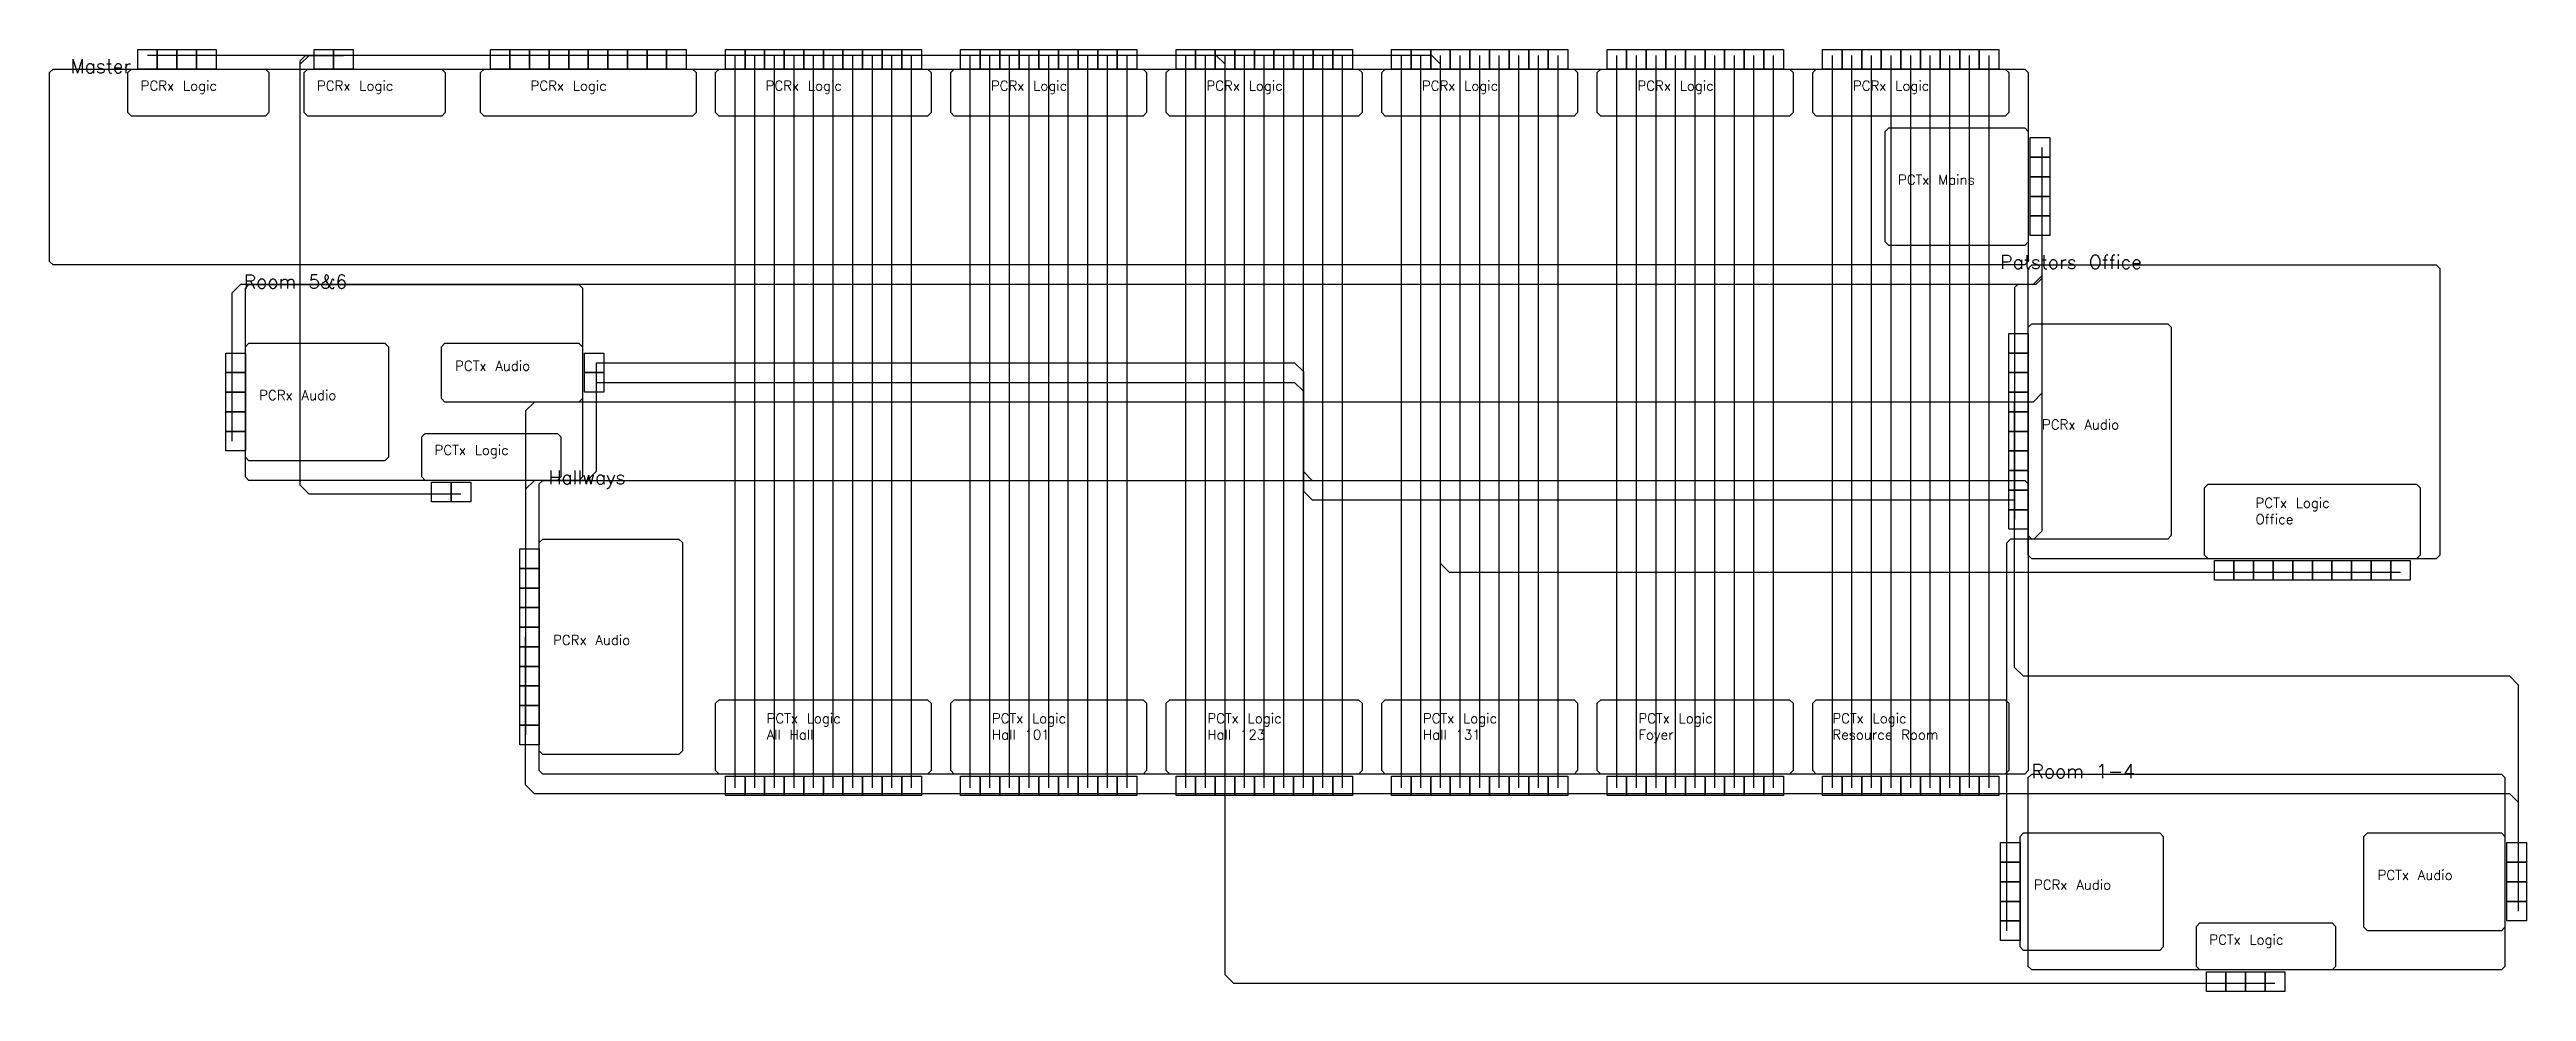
# Model space of a CAD drawing. Extents: x 50 to 1314, y -521 to -40.
import ezdxf

# ---------------------------------------------------------------- set-up
doc = ezdxf.new("R2010")
doc.units = 0
doc.styles.get("Standard").update_dxf_attribs({"font": 'txt.shx'})

msp = doc.modelspace()

# ---------------------------------------------------------------- linework, layer by layer
at = {"color": 1}
for points in [[(1056, -50), (1058.2, -50), (1060, -51.8), (1060, -54), (1060, -54), (1060, -54), (1060, -54), (1060, -58), (1060, -142), (1060, -146), (1060, -148.2), (1058.2, -150), (1056, -150), (1052, -150), (58, -150), (54, -150), (51.8, -150), (50, -148.2), (50, -146), (50, -142), (50, -58), (50, -54), (50, -51.8), (51.8, -50), (54, -50)], [(158, -50), (160.2, -50), (162, -51.8), (162, -54), (162, -54), (162, -54), (162, -54), (162, -58), (162, -66), (162, -70), (162, -72.2), (160.2, -74), (158, -74), (154, -74), (98, -74), (94, -74), (91.8, -74), (90, -72.2), (90, -70), (90, -66), (90, -58), (90, -54), (90, -51.8), (91.8, -50), (94, -50)], [(248, -50), (250.2, -50), (252, -51.8), (252, -54), (252, -54), (252, -54), (252, -54), (252, -58), (252, -66), (252, -70), (252, -72.2), (250.2, -74), (248, -74), (244, -74), (188, -74), (184, -74), (181.8, -74), (180, -72.2), (180, -70), (180, -66), (180, -58), (180, -54), (180, -51.8), (181.8, -50), (184, -50)], [(376, -50), (378.2, -50), (380, -51.8), (380, -54), (380, -54), (380, -54), (380, -54), (380, -58), (380, -66), (380, -70), (380, -72.2), (378.2, -74), (376, -74), (372, -74), (278, -74), (274, -74), (271.8, -74), (270, -72.2), (270, -70), (270, -66), (270, -58), (270, -54), (270, -51.8), (271.8, -50), (274, -50)], [(496, -50), (498.2, -50), (500, -51.8), (500, -54), (500, -54), (500, -54), (500, -54), (500, -58), (500, -66), (500, -70), (500, -72.2), (498.2, -74), (496, -74), (492, -74), (398, -74), (394, -74), (391.8, -74), (390, -72.2), (390, -70), (390, -66), (390, -58), (390, -54), (390, -51.8), (391.8, -50), (394, -50)], [(606, -50), (608.2, -50), (610, -51.8), (610, -54), (610, -54), (610, -54), (610, -54), (610, -58), (610, -66), (610, -70), (610, -72.2), (608.2, -74), (606, -74), (602, -74), (518, -74), (514, -74), (511.8, -74), (510, -72.2), (510, -70), (510, -66), (510, -58), (510, -54), (510, -51.8), (511.8, -50), (514, -50)], [(716, -50), (718.2, -50), (720, -51.8), (720, -54), (720, -54), (720, -54), (720, -54), (720, -58), (720, -66), (720, -70), (720, -72.2), (718.2, -74), (716, -74), (712, -74), (628, -74), (624, -74), (621.8, -74), (620, -72.2), (620, -70), (620, -66), (620, -58), (620, -54), (620, -51.8), (621.8, -50), (624, -50)], [(826, -50), (828.2, -50), (830, -51.8), (830, -54), (830, -54), (830, -54), (830, -54), (830, -58), (830, -66), (830, -70), (830, -72.2), (828.2, -74), (826, -74), (822, -74), (738, -74), (734, -74), (731.8, -74), (730, -72.2), (730, -70), (730, -66), (730, -58), (730, -54), (730, -51.8), (731.8, -50), (734, -50)], [(936, -50), (938.2, -50), (940, -51.8), (940, -54), (940, -54), (940, -54), (940, -54), (940, -58), (940, -66), (940, -70), (940, -72.2), (938.2, -74), (936, -74), (932, -74), (848, -74), (844, -74), (841.8, -74), (840, -72.2), (840, -70), (840, -66), (840, -58), (840, -54), (840, -51.8), (841.8, -50), (844, -50)], [(1046, -50), (1048.2, -50), (1050, -51.8), (1050, -54), (1050, -54), (1050, -54), (1050, -54), (1050, -58), (1050, -66), (1050, -70), (1050, -72.2), (1048.2, -74), (1046, -74), (1042, -74), (958, -74), (954, -74), (951.8, -74), (950, -72.2), (950, -70), (950, -66), (950, -58), (950, -54), (950, -51.8), (951.8, -50), (954, -50)], [(1056, -80), (1058.2, -80), (1060, -81.8), (1060, -84), (1060, -84), (1060, -84), (1060, -84), (1060, -88), (1060, -132), (1060, -136), (1060, -138.2), (1058.2, -140), (1056, -140), (1052, -140), (995, -140), (991, -140), (988.8, -140), (987, -138.2), (987, -136), (987, -132), (987, -88), (987, -84), (987, -81.8), (988.8, -80), (991, -80)], [(1266, -150), (1268.2, -150), (1270, -151.8), (1270, -154), (1270, -154), (1270, -154), (1270, -154), (1270, -158), (1270, -292), (1270, -296), (1270, -298.2), (1268.2, -300), (1266, -300), (1262, -300), (1068, -300), (1064, -300), (1061.8, -300), (1060, -298.2), (1060, -296), (1060, -292), (1060, -158), (1060, -154), (1060, -151.8), (1061.8, -150), (1064, -150)], [(318, -160), (320.2, -160), (322, -161.8), (322, -164), (322, -164), (322, -164), (322, -164), (322, -168), (322, -252), (322, -256), (322, -258.2), (320.2, -260), (318, -260), (314, -260), (158, -260), (154, -260), (151.8, -260), (150, -258.2), (150, -256), (150, -252), (150, -168), (150, -164), (150, -161.8), (151.8, -160), (154, -160)], [(1129, -180), (1131.2, -180), (1133, -181.8), (1133, -184), (1133, -184), (1133, -184), (1133, -184), (1133, -188), (1133, -282), (1133, -286), (1133, -288.2), (1131.2, -290), (1129, -290), (1125, -290), (1068, -290), (1064, -290), (1061.8, -290), (1060, -288.2), (1060, -286), (1060, -282), (1060, -188), (1060, -184), (1060, -181.8), (1061.8, -180), (1064, -180)], [(219, -190), (221.2, -190), (223, -191.8), (223, -194), (223, -194), (223, -194), (223, -194), (223, -198), (223, -242), (223, -246), (223, -248.2), (221.2, -250), (219, -250), (215, -250), (158, -250), (154, -250), (151.8, -250), (150, -248.2), (150, -246), (150, -242), (150, -198), (150, -194), (150, -191.8), (151.8, -190), (154, -190)], [(318, -190), (320.2, -190), (322, -191.8), (322, -194), (322, -194), (322, -194), (322, -194), (322, -198), (322, -212), (322, -216), (322, -218.2), (320.2, -220), (318, -220), (314, -220), (258, -220), (254, -220), (251.8, -220), (250, -218.2), (250, -216), (250, -212), (250, -198), (250, -194), (250, -191.8), (251.8, -190), (254, -190)], [(307, -236), (309.2, -236), (311, -237.8), (311, -240), (311, -240), (311, -240), (311, -240), (311, -244), (311, -252), (311, -256), (311, -258.2), (309.2, -260), (307, -260), (303, -260), (248, -260), (244, -260), (241.8, -260), (240, -258.2), (240, -256), (240, -252), (240, -244), (240, -240), (240, -237.8), (241.8, -236), (244, -236)], [(1056, -260), (1058.2, -260), (1060, -261.8), (1060, -264), (1060, -264), (1060, -264), (1060, -264), (1060, -268), (1060, -402), (1060, -406), (1060, -408.2), (1058.2, -410), (1056, -410), (1052, -410), (308, -410), (304, -410), (301.8, -410), (300, -408.2), (300, -406), (300, -402), (300, -268), (300, -264), (300, -261.8), (301.8, -260), (304, -260)], [(1256, -262), (1258.2, -262), (1260, -263.8), (1260, -266), (1260, -266), (1260, -266), (1260, -266), (1260, -270), (1260, -292), (1260, -296), (1260, -298.2), (1258.2, -300), (1256, -300), (1252, -300), (1158, -300), (1154, -300), (1151.8, -300), (1150, -298.2), (1150, -296), (1150, -292), (1150, -270), (1150, -266), (1150, -263.8), (1151.8, -262), (1154, -262)], [(369, -290), (371.2, -290), (373, -291.8), (373, -294), (373, -294), (373, -294), (373, -294), (373, -298), (373, -392), (373, -396), (373, -398.2), (371.2, -400), (369, -400), (365, -400), (308, -400), (304, -400), (301.8, -400), (300, -398.2), (300, -396), (300, -392), (300, -298), (300, -294), (300, -291.8), (301.8, -290), (304, -290)], [(496, -372), (498.2, -372), (500, -373.8), (500, -376), (500, -376), (500, -376), (500, -376), (500, -380), (500, -402), (500, -406), (500, -408.2), (498.2, -410), (496, -410), (492, -410), (398, -410), (394, -410), (391.8, -410), (390, -408.2), (390, -406), (390, -402), (390, -380), (390, -376), (390, -373.8), (391.8, -372), (394, -372)], [(606, -372), (608.2, -372), (610, -373.8), (610, -376), (610, -376), (610, -376), (610, -376), (610, -380), (610, -402), (610, -406), (610, -408.2), (608.2, -410), (606, -410), (602, -410), (518, -410), (514, -410), (511.8, -410), (510, -408.2), (510, -406), (510, -402), (510, -380), (510, -376), (510, -373.8), (511.8, -372), (514, -372)], [(716, -372), (718.2, -372), (720, -373.8), (720, -376), (720, -376), (720, -376), (720, -376), (720, -380), (720, -402), (720, -406), (720, -408.2), (718.2, -410), (716, -410), (712, -410), (628, -410), (624, -410), (621.8, -410), (620, -408.2), (620, -406), (620, -402), (620, -380), (620, -376), (620, -373.8), (621.8, -372), (624, -372)], [(826, -372), (828.2, -372), (830, -373.8), (830, -376), (830, -376), (830, -376), (830, -376), (830, -380), (830, -402), (830, -406), (830, -408.2), (828.2, -410), (826, -410), (822, -410), (738, -410), (734, -410), (731.8, -410), (730, -408.2), (730, -406), (730, -402), (730, -380), (730, -376), (730, -373.8), (731.8, -372), (734, -372)], [(936, -372), (938.2, -372), (940, -373.8), (940, -376), (940, -376), (940, -376), (940, -376), (940, -380), (940, -402), (940, -406), (940, -408.2), (938.2, -410), (936, -410), (932, -410), (848, -410), (844, -410), (841.8, -410), (840, -408.2), (840, -406), (840, -402), (840, -380), (840, -376), (840, -373.8), (841.8, -372), (844, -372)], [(1046, -372), (1048.2, -372), (1050, -373.8), (1050, -376), (1050, -376), (1050, -376), (1050, -376), (1050, -380), (1050, -402), (1050, -406), (1050, -408.2), (1048.2, -410), (1046, -410), (1042, -410), (958, -410), (954, -410), (951.8, -410), (950, -408.2), (950, -406), (950, -402), (950, -380), (950, -376), (950, -373.8), (951.8, -372), (954, -372)], [(1299.3, -410), (1301.5, -410), (1303.3, -411.8), (1303.3, -414), (1303.3, -414), (1303.3, -414), (1303.3, -414), (1303.3, -418), (1303.3, -502), (1303.3, -506), (1303.3, -508.2), (1301.5, -510), (1299.3, -510), (1295.3, -510), (1068, -510), (1064, -510), (1061.8, -510), (1060, -508.2), (1060, -506), (1060, -502), (1060, -418), (1060, -414), (1060, -411.8), (1061.8, -410), (1064, -410)], [(1124.9, -440), (1127.1, -440), (1128.9, -441.8), (1128.9, -444), (1128.9, -444), (1128.9, -444), (1128.9, -444), (1128.9, -448), (1128.9, -492), (1128.9, -496), (1128.9, -498.2), (1127.1, -500), (1124.9, -500), (1120.9, -500), (1063.9, -500), (1059.9, -500), (1057.6, -500), (1055.9, -498.2), (1055.9, -496), (1055.9, -492), (1055.9, -448), (1055.9, -444), (1055.9, -441.8), (1057.6, -440), (1059.9, -440)], [(1299.3, -440), (1301.5, -440), (1303.3, -441.8), (1303.3, -444), (1303.3, -444), (1303.3, -444), (1303.3, -444), (1303.3, -448), (1303.3, -482), (1303.3, -486), (1303.3, -488.2), (1301.5, -490), (1299.3, -490), (1295.3, -490), (1239.3, -490), (1235.3, -490), (1233.1, -490), (1231.3, -488.2), (1231.3, -486), (1231.3, -482), (1231.3, -448), (1231.3, -444), (1231.3, -441.8), (1233.1, -440), (1235.3, -440)], [(1212.9, -486), (1215.1, -486), (1216.9, -487.8), (1216.9, -490), (1216.9, -490), (1216.9, -490), (1216.9, -490), (1216.9, -494), (1216.9, -502), (1216.9, -506), (1216.9, -508.2), (1215.1, -510), (1212.9, -510), (1208.9, -510), (1153.9, -510), (1149.9, -510), (1147.6, -510), (1145.9, -508.2), (1145.9, -506), (1145.9, -502), (1145.9, -494), (1145.9, -490), (1145.9, -487.8), (1147.6, -486), (1149.9, -486)]]:
    msp.add_lwpolyline(points, close=True, dxfattribs=at)
at = {"color": 0}
for points in [[(95, -40), (105, -40), (105, -50), (95, -50)], [(105, -40), (115, -40), (115, -50), (105, -50)], [(115, -40), (125, -40), (125, -50), (115, -50)], [(125, -40), (135, -40), (135, -50), (125, -50)], [(185, -40), (195, -40), (195, -50), (185, -50)], [(195, -40), (205, -40), (205, -50), (195, -50)], [(275, -40), (285, -40), (285, -50), (275, -50)], [(285, -40), (295, -40), (295, -50), (285, -50)], [(295, -40), (305, -40), (305, -50), (295, -50)], [(305, -40), (315, -40), (315, -50), (305, -50)], [(315, -40), (325, -40), (325, -50), (315, -50)], [(325, -40), (335, -40), (335, -50), (325, -50)], [(335, -40), (345, -40), (345, -50), (335, -50)], [(345, -40), (355, -40), (355, -50), (345, -50)], [(355, -40), (365, -40), (365, -50), (355, -50)], [(365, -40), (375, -40), (375, -50), (365, -50)], [(395, -40), (405, -40), (405, -50), (395, -50)], [(405, -40), (415, -40), (415, -50), (405, -50)], [(415, -40), (425, -40), (425, -50), (415, -50)], [(425, -40), (435, -40), (435, -50), (425, -50)], [(435, -40), (445, -40), (445, -50), (435, -50)], [(445, -40), (455, -40), (455, -50), (445, -50)], [(455, -40), (465, -40), (465, -50), (455, -50)], [(465, -40), (475, -40), (475, -50), (465, -50)], [(475, -40), (485, -40), (485, -50), (475, -50)], [(485, -40), (495, -40), (495, -50), (485, -50)], [(515, -40), (525, -40), (525, -50), (515, -50)], [(525, -40), (535, -40), (535, -50), (525, -50)], [(535, -40), (545, -40), (545, -50), (535, -50)], [(545, -40), (555, -40), (555, -50), (545, -50)], [(555, -40), (565, -40), (565, -50), (555, -50)], [(565, -40), (575, -40), (575, -50), (565, -50)], [(575, -40), (585, -40), (585, -50), (575, -50)], [(585, -40), (595, -40), (595, -50), (585, -50)], [(595, -40), (605, -40), (605, -50), (595, -50)], [(625, -40), (635, -40), (635, -50), (625, -50)], [(635, -40), (645, -40), (645, -50), (635, -50)], [(645, -40), (655, -40), (655, -50), (645, -50)], [(655, -40), (665, -40), (665, -50), (655, -50)], [(665, -40), (675, -40), (675, -50), (665, -50)], [(675, -40), (685, -40), (685, -50), (675, -50)], [(685, -40), (695, -40), (695, -50), (685, -50)], [(695, -40), (705, -40), (705, -50), (695, -50)], [(705, -40), (715, -40), (715, -50), (705, -50)], [(735, -40), (745, -40), (745, -50), (735, -50)], [(745, -40), (755, -40), (755, -50), (745, -50)], [(755, -40), (765, -40), (765, -50), (755, -50)], [(765, -40), (775, -40), (775, -50), (765, -50)], [(775, -40), (785, -40), (785, -50), (775, -50)], [(785, -40), (795, -40), (795, -50), (785, -50)], [(795, -40), (805, -40), (805, -50), (795, -50)], [(805, -40), (815, -40), (815, -50), (805, -50)], [(815, -40), (825, -40), (825, -50), (815, -50)], [(845, -40), (855, -40), (855, -50), (845, -50)], [(855, -40), (865, -40), (865, -50), (855, -50)], [(865, -40), (875, -40), (875, -50), (865, -50)], [(875, -40), (885, -40), (885, -50), (875, -50)], [(885, -40), (895, -40), (895, -50), (885, -50)], [(895, -40), (905, -40), (905, -50), (895, -50)], [(905, -40), (915, -40), (915, -50), (905, -50)], [(915, -40), (925, -40), (925, -50), (915, -50)], [(925, -40), (935, -40), (935, -50), (925, -50)], [(955, -40), (965, -40), (965, -50), (955, -50)], [(965, -40), (975, -40), (975, -50), (965, -50)], [(975, -40), (985, -40), (985, -50), (975, -50)], [(985, -40), (995, -40), (995, -50), (985, -50)], [(995, -40), (1005, -40), (1005, -50), (995, -50)], [(1005, -40), (1015, -40), (1015, -50), (1005, -50)], [(1015, -40), (1025, -40), (1025, -50), (1015, -50)], [(1025, -40), (1035, -40), (1035, -50), (1025, -50)], [(1035, -40), (1045, -40), (1045, -50), (1035, -50)], [(1061, -85), (1071, -85), (1071, -95), (1061, -95)], [(1061, -95), (1071, -95), (1071, -105), (1061, -105)], [(1061, -105), (1071, -105), (1071, -115), (1061, -115)], [(1061, -115), (1071, -115), (1071, -125), (1061, -125)], [(1061, -125), (1071, -125), (1071, -135), (1061, -135)], [(1050, -185), (1060, -185), (1060, -195), (1050, -195)], [(140, -195), (150, -195), (150, -205), (140, -205)], [(323, -195), (333, -195), (333, -205), (323, -205)], [(1050, -195), (1060, -195), (1060, -205), (1050, -205)], [(140, -205), (150, -205), (150, -215), (140, -215)], [(323, -205), (333, -205), (333, -215), (323, -215)], [(1050, -205), (1060, -205), (1060, -215), (1050, -215)], [(140, -215), (150, -215), (150, -225), (140, -225)], [(140, -225), (150, -225), (150, -235), (140, -235)], [(1050, -215), (1060, -215), (1060, -225), (1050, -225)], [(1050, -225), (1060, -225), (1060, -235), (1050, -235)], [(140, -235), (150, -235), (150, -245), (140, -245)], [(1050, -235), (1060, -235), (1060, -245), (1050, -245)], [(1050, -245), (1060, -245), (1060, -255), (1050, -255)], [(245, -261), (255, -261), (255, -271), (245, -271)], [(255, -261), (265, -261), (265, -271), (255, -271)], [(1050, -255), (1060, -255), (1060, -265), (1050, -265)], [(1050, -265), (1060, -265), (1060, -275), (1050, -275)], [(1050, -275), (1060, -275), (1060, -285), (1050, -285)], [(290, -295), (300, -295), (300, -305), (290, -305)], [(1155, -301), (1165, -301), (1165, -311), (1155, -311)], [(1165, -301), (1175, -301), (1175, -311), (1165, -311)], [(1175, -301), (1185, -301), (1185, -311), (1175, -311)], [(1185, -301), (1195, -301), (1195, -311), (1185, -311)], [(1195, -301), (1205, -301), (1205, -311), (1195, -311)], [(1205, -301), (1215, -301), (1215, -311), (1205, -311)], [(1215, -301), (1225, -301), (1225, -311), (1215, -311)], [(1225, -301), (1235, -301), (1235, -311), (1225, -311)], [(1235, -301), (1245, -301), (1245, -311), (1235, -311)], [(1245, -301), (1255, -301), (1255, -311), (1245, -311)], [(290, -305), (300, -305), (300, -315), (290, -315)], [(290, -315), (300, -315), (300, -325), (290, -325)], [(290, -325), (300, -325), (300, -335), (290, -335)], [(290, -335), (300, -335), (300, -345), (290, -345)], [(290, -345), (300, -345), (300, -355), (290, -355)], [(290, -355), (300, -355), (300, -365), (290, -365)], [(290, -365), (300, -365), (300, -375), (290, -375)], [(290, -375), (300, -375), (300, -385), (290, -385)], [(290, -385), (300, -385), (300, -395), (290, -395)], [(395, -411), (405, -411), (405, -421), (395, -421)], [(405, -411), (415, -411), (415, -421), (405, -421)], [(415, -411), (425, -411), (425, -421), (415, -421)], [(425, -411), (435, -411), (435, -421), (425, -421)], [(435, -411), (445, -411), (445, -421), (435, -421)], [(445, -411), (455, -411), (455, -421), (445, -421)], [(455, -411), (465, -411), (465, -421), (455, -421)], [(465, -411), (475, -411), (475, -421), (465, -421)], [(475, -411), (485, -411), (485, -421), (475, -421)], [(485, -411), (495, -411), (495, -421), (485, -421)], [(515, -411), (525, -411), (525, -421), (515, -421)], [(525, -411), (535, -411), (535, -421), (525, -421)], [(535, -411), (545, -411), (545, -421), (535, -421)], [(545, -411), (555, -411), (555, -421), (545, -421)], [(555, -411), (565, -411), (565, -421), (555, -421)], [(565, -411), (575, -411), (575, -421), (565, -421)], [(575, -411), (585, -411), (585, -421), (575, -421)], [(585, -411), (595, -411), (595, -421), (585, -421)], [(595, -411), (605, -411), (605, -421), (595, -421)], [(625, -411), (635, -411), (635, -421), (625, -421)], [(635, -411), (645, -411), (645, -421), (635, -421)], [(645, -411), (655, -411), (655, -421), (645, -421)], [(655, -411), (665, -411), (665, -421), (655, -421)], [(665, -411), (675, -411), (675, -421), (665, -421)], [(675, -411), (685, -411), (685, -421), (675, -421)], [(685, -411), (695, -411), (695, -421), (685, -421)], [(695, -411), (705, -411), (705, -421), (695, -421)], [(705, -411), (715, -411), (715, -421), (705, -421)], [(735, -411), (745, -411), (745, -421), (735, -421)], [(745, -411), (755, -411), (755, -421), (745, -421)], [(755, -411), (765, -411), (765, -421), (755, -421)], [(765, -411), (775, -411), (775, -421), (765, -421)], [(775, -411), (785, -411), (785, -421), (775, -421)], [(785, -411), (795, -411), (795, -421), (785, -421)], [(795, -411), (805, -411), (805, -421), (795, -421)], [(805, -411), (815, -411), (815, -421), (805, -421)], [(815, -411), (825, -411), (825, -421), (815, -421)], [(845, -411), (855, -411), (855, -421), (845, -421)], [(855, -411), (865, -411), (865, -421), (855, -421)], [(865, -411), (875, -411), (875, -421), (865, -421)], [(875, -411), (885, -411), (885, -421), (875, -421)], [(885, -411), (895, -411), (895, -421), (885, -421)], [(895, -411), (905, -411), (905, -421), (895, -421)], [(905, -411), (915, -411), (915, -421), (905, -421)], [(915, -411), (925, -411), (925, -421), (915, -421)], [(925, -411), (935, -411), (935, -421), (925, -421)], [(955, -411), (965, -411), (965, -421), (955, -421)], [(965, -411), (975, -411), (975, -421), (965, -421)], [(975, -411), (985, -411), (985, -421), (975, -421)], [(985, -411), (995, -411), (995, -421), (985, -421)], [(995, -411), (1005, -411), (1005, -421), (995, -421)], [(1005, -411), (1015, -411), (1015, -421), (1005, -421)], [(1015, -411), (1025, -411), (1025, -421), (1015, -421)], [(1025, -411), (1035, -411), (1035, -421), (1025, -421)], [(1035, -411), (1045, -411), (1045, -421), (1035, -421)], [(1045.9, -445), (1055.9, -445), (1055.9, -455), (1045.9, -455)], [(1045.9, -455), (1055.9, -455), (1055.9, -465), (1045.9, -465)], [(1304.3, -445), (1314.3, -445), (1314.3, -455), (1304.3, -455)], [(1304.3, -455), (1314.3, -455), (1314.3, -465), (1304.3, -465)], [(1045.9, -465), (1055.9, -465), (1055.9, -475), (1045.9, -475)], [(1304.3, -465), (1314.3, -465), (1314.3, -475), (1304.3, -475)], [(1045.9, -475), (1055.9, -475), (1055.9, -485), (1045.9, -485)], [(1304.3, -475), (1314.3, -475), (1314.3, -485), (1304.3, -485)], [(1045.9, -485), (1055.9, -485), (1055.9, -495), (1045.9, -495)], [(1150.9, -511), (1160.9, -511), (1160.9, -521), (1150.9, -521)], [(1160.9, -511), (1170.9, -511), (1170.9, -521), (1160.9, -521)], [(1170.9, -511), (1180.9, -511), (1180.9, -521), (1170.9, -521)], [(1180.9, -511), (1190.9, -511), (1190.9, -521), (1180.9, -521)]]:
    msp.add_lwpolyline(points, close=True, dxfattribs=at)
for points in [[(1155.9, -517), (660, -517), (660, -517), (654.5, -517), (650, -512.5), (650, -507), (650, -53), (650, -53), (650, -47.5), (645.5, -43), (640, -43), (640, -43), (640, -43), (640, -43), (640, -43), (100, -43)], [(1165.9, -517), (660, -517), (660, -517), (654.5, -517), (650, -512.5), (650, -507), (650, -53), (650, -53), (650, -47.5), (645.5, -43), (640, -43), (640, -43), (640, -43), (640, -43), (640, -43), (110, -43)], [(1175.9, -517), (660, -517), (660, -517), (654.5, -517), (650, -512.5), (650, -507), (650, -53), (650, -53), (650, -47.5), (645.5, -43), (640, -43), (640, -43), (640, -43), (640, -43), (640, -43), (120, -43)], [(1185.9, -517), (660, -517), (660, -517), (654.5, -517), (650, -512.5), (650, -507), (650, -53), (650, -53), (650, -47.5), (645.5, -43), (640, -43), (640, -43), (640, -43), (640, -43), (640, -43), (130, -43)], [(260, -267), (188, -267), (188, -267), (182.5, -267), (178, -262.5), (178, -257), (178, -53), (178, -53), (178, -47.5), (182.5, -43), (188, -43), (188, -43), (200, -43)], [(250, -267), (188, -267), (188, -267), (182.5, -267), (178, -262.5), (178, -257), (178, -49), (178, -49), (178, -45.7), (180.7, -43), (184, -43), (184, -43), (190, -43)], [(1160, -307), (770, -307), (770, -307), (764.5, -307), (760, -302.5), (760, -297), (760, -53), (760, -53), (760, -47.5), (755.5, -43), (750, -43), (750, -43), (750, -43), (750, -43), (750, -43), (280, -43)], [(1170, -307), (770, -307), (770, -307), (764.5, -307), (760, -302.5), (760, -297), (760, -53), (760, -53), (760, -47.5), (755.5, -43), (750, -43), (750, -43), (750, -43), (750, -43), (750, -43), (290, -43)], [(1180, -307), (770, -307), (770, -307), (764.5, -307), (760, -302.5), (760, -297), (760, -53), (760, -53), (760, -47.5), (755.5, -43), (750, -43), (750, -43), (750, -43), (750, -43), (750, -43), (300, -43)], [(1190, -307), (770, -307), (770, -307), (764.5, -307), (760, -302.5), (760, -297), (760, -53), (760, -53), (760, -47.5), (755.5, -43), (750, -43), (750, -43), (750, -43), (750, -43), (750, -43), (310, -43)], [(1200, -307), (770, -307), (770, -307), (764.5, -307), (760, -302.5), (760, -297), (760, -53), (760, -53), (760, -47.5), (755.5, -43), (750, -43), (750, -43), (750, -43), (750, -43), (750, -43), (320, -43)], [(1210, -307), (770, -307), (770, -307), (764.5, -307), (760, -302.5), (760, -297), (760, -53), (760, -53), (760, -47.5), (755.5, -43), (750, -43), (750, -43), (750, -43), (750, -43), (750, -43), (330, -43)], [(1220, -307), (770, -307), (770, -307), (764.5, -307), (760, -302.5), (760, -297), (760, -53), (760, -53), (760, -47.5), (755.5, -43), (750, -43), (750, -43), (750, -43), (750, -43), (750, -43), (340, -43)], [(1230, -307), (770, -307), (770, -307), (764.5, -307), (760, -302.5), (760, -297), (760, -53), (760, -53), (760, -47.5), (755.5, -43), (750, -43), (750, -43), (750, -43), (750, -43), (750, -43), (350, -43)], [(1240, -307), (770, -307), (770, -307), (764.5, -307), (760, -302.5), (760, -297), (760, -53), (760, -53), (760, -47.5), (755.5, -43), (750, -43), (750, -43), (750, -43), (750, -43), (750, -43), (360, -43)], [(1250, -307), (770, -307), (770, -307), (764.5, -307), (760, -302.5), (760, -297), (760, -53), (760, -53), (760, -47.5), (755.5, -43), (750, -43), (750, -43), (750, -43), (750, -43), (750, -43), (370, -43)], [(400, -417), (400, -43)], [(410, -417), (410, -43)], [(420, -417), (420, -43)], [(430, -417), (430, -43)], [(440, -417), (440, -43)], [(450, -417), (450, -43)], [(460, -417), (460, -43)], [(470, -417), (470, -43)], [(480, -417), (480, -43)], [(490, -417), (490, -43)], [(520, -417), (520, -43)], [(530, -417), (530, -43)], [(540, -417), (540, -43)], [(550, -417), (550, -43)], [(560, -417), (560, -43)], [(570, -417), (570, -43)], [(580, -417), (580, -43)], [(590, -417), (590, -43)], [(600, -417), (600, -43)], [(630, -417), (630, -43)], [(640, -417), (640, -43)], [(650, -417), (650, -43)], [(660, -417), (660, -43)], [(670, -417), (670, -43)], [(680, -417), (680, -43)], [(690, -417), (690, -43)], [(700, -417), (700, -43)], [(710, -417), (710, -43)], [(740, -417), (740, -43)], [(750, -417), (750, -43)], [(760, -417), (760, -43)], [(770, -417), (770, -43)], [(780, -417), (780, -43)], [(790, -417), (790, -43)], [(800, -417), (800, -43)], [(810, -417), (810, -43)], [(820, -417), (820, -43)], [(850, -417), (850, -43)], [(860, -417), (860, -43)], [(870, -417), (870, -43)], [(880, -417), (880, -43)], [(890, -417), (890, -43)], [(900, -417), (900, -43)], [(910, -417), (910, -43)], [(920, -417), (920, -43)], [(930, -417), (930, -43)], [(960, -417), (960, -43)], [(970, -417), (970, -43)], [(980, -417), (980, -43)], [(990, -417), (990, -43)], [(1000, -417), (1000, -43)], [(1010, -417), (1010, -43)], [(1020, -417), (1020, -43)], [(1030, -417), (1030, -43)], [(1040, -417), (1040, -43)], [(1067, -90), (1067, -150), (1067, -150), (1067, -155.5), (1062.5, -160), (1057, -160), (1057, -160), (153, -160), (153, -160), (147.5, -160), (143, -164.5), (143, -170), (143, -170), (143, -200)], [(1067, -100), (1067, -150), (1067, -150), (1067, -155.5), (1062.5, -160), (1057, -160), (1057, -160), (153, -160), (153, -160), (147.5, -160), (143, -164.5), (143, -170), (143, -170), (143, -210)], [(1067, -90), (1067, -210), (1067, -210), (1067, -215.5), (1062.5, -220), (1057, -220), (1057, -220), (303, -220), (303, -220), (297.5, -220), (293, -224.5), (293, -230), (293, -230), (293, -300)], [(1067, -100), (1067, -210), (1067, -210), (1067, -215.5), (1062.5, -220), (1057, -220), (1057, -220), (303, -220), (303, -220), (297.5, -220), (293, -224.5), (293, -230), (293, -230), (293, -310)], [(1067, -90), (1067, -280.9), (1067, -280.9), (1067, -285.9), (1062.9, -290), (1057.9, -290), (1057.9, -290), (1053.4, -290), (1053.4, -290), (1050.9, -290), (1048.9, -292), (1048.9, -294.5), (1048.9, -294.5), (1048.9, -450)], [(1067, -100), (1067, -280.9), (1067, -280.9), (1067, -285.9), (1062.9, -290), (1057.9, -290), (1057.9, -290), (1053.4, -290), (1053.4, -290), (1050.9, -290), (1048.9, -292), (1048.9, -294.5), (1048.9, -294.5), (1048.9, -460)], [(1067, -90), (1067, -153), (1067, -153), (1067, -156.9), (1063.9, -160), (1060, -160), (1060, -160), (1056.5, -160), (1056.5, -160), (1054.6, -160), (1053, -161.6), (1053, -163.5), (1053, -163.5), (1053, -190)], [(1067, -100), (1067, -153), (1067, -153), (1067, -156.9), (1063.9, -160), (1060, -160), (1060, -160), (1056.5, -160), (1056.5, -160), (1054.6, -160), (1053, -161.6), (1053, -163.5), (1053, -163.5), (1053, -200)], [(1067, -110), (1067, -150), (1067, -150), (1067, -155.5), (1062.5, -160), (1057, -160), (1057, -160), (153, -160), (153, -160), (147.5, -160), (143, -164.5), (143, -170), (143, -170), (143, -220)], [(1067, -110), (1067, -210), (1067, -210), (1067, -215.5), (1062.5, -220), (1057, -220), (1057, -220), (303, -220), (303, -220), (297.5, -220), (293, -224.5), (293, -230), (293, -230), (293, -320)], [(1067, -110), (1067, -280.9), (1067, -280.9), (1067, -285.9), (1062.9, -290), (1057.9, -290), (1057.9, -290), (1053.4, -290), (1053.4, -290), (1050.9, -290), (1048.9, -292), (1048.9, -294.5), (1048.9, -294.5), (1048.9, -470)], [(1067, -110), (1067, -153), (1067, -153), (1067, -156.9), (1063.9, -160), (1060, -160), (1060, -160), (1056.5, -160), (1056.5, -160), (1054.6, -160), (1053, -161.6), (1053, -163.5), (1053, -163.5), (1053, -210)], [(1067, -120), (1067, -150), (1067, -150), (1067, -155.5), (1062.5, -160), (1057, -160), (1057, -160), (153, -160), (153, -160), (147.5, -160), (143, -164.5), (143, -170), (143, -170), (143, -230)], [(1067, -120), (1067, -280.9), (1067, -280.9), (1067, -285.9), (1062.9, -290), (1057.9, -290), (1057.9, -290), (1053.4, -290), (1053.4, -290), (1050.9, -290), (1048.9, -292), (1048.9, -294.5), (1048.9, -294.5), (1048.9, -480)], [(1067, -130), (1067, -150), (1067, -150), (1067, -155.5), (1062.5, -160), (1057, -160), (1057, -160), (153, -160), (153, -160), (147.5, -160), (143, -164.5), (143, -170), (143, -170), (143, -240)], [(1067, -130), (1067, -210), (1067, -210), (1067, -215.5), (1062.5, -220), (1057, -220), (1057, -220), (303, -220), (303, -220), (297.5, -220), (293, -224.5), (293, -230), (293, -230), (293, -330)], [(1067, -130), (1067, -280.9), (1067, -280.9), (1067, -285.9), (1062.9, -290), (1057.9, -290), (1057.9, -290), (1053.4, -290), (1053.4, -290), (1050.9, -290), (1048.9, -292), (1048.9, -294.5), (1048.9, -294.5), (1048.9, -490)], [(1067, -130), (1067, -153), (1067, -153), (1067, -156.9), (1063.9, -160), (1060, -160), (1060, -160), (1056.5, -160), (1056.5, -160), (1054.6, -160), (1053, -161.6), (1053, -163.5), (1053, -163.5), (1053, -280)], [(329, -200), (329, -250), (329, -250), (329, -255.5), (324.5, -260), (319, -260), (319, -260), (303, -260), (303, -260), (297.5, -260), (293, -264.5), (293, -270), (293, -270), (293, -380)], [(329, -200), (680, -200), (680, -200), (685.5, -200), (690, -204.5), (690, -210), (690, -210), (690, -210), (690, -210), (690, -210), (690, -250), (690, -255.5), (694.5, -260), (700, -260), (700, -260), (1053, -260)], [(329, -210), (329, -250), (329, -250), (329, -255.5), (324.5, -260), (319, -260), (319, -260), (303, -260), (303, -260), (297.5, -260), (293, -264.5), (293, -270), (293, -270), (293, -390)], [(329, -210), (680, -210), (680, -210), (685.5, -210), (690, -214.5), (690, -220), (690, -220), (690, -220), (690, -220), (690, -220), (690, -260), (690, -265.5), (694.5, -270), (700, -270), (700, -270), (1053, -270)], [(1310.3, -450), (1310.3, -370), (1310.3, -370), (1310.3, -364.5), (1305.8, -360), (1300.3, -360), (1300.3, -360), (1300.3, -360), (1300.3, -360), (1300.3, -360), (1063, -360), (1063, -360), (1057.5, -360), (1053, -355.5), (1053, -350), (1053, -220)], [(1310.3, -460), (1310.3, -370), (1310.3, -370), (1310.3, -364.5), (1305.8, -360), (1300.3, -360), (1300.3, -360), (1300.3, -360), (1300.3, -360), (1300.3, -360), (1063, -360), (1063, -360), (1057.5, -360), (1053, -355.5), (1053, -350), (1053, -230)], [(1310.3, -470), (1310.3, -370), (1310.3, -370), (1310.3, -364.5), (1305.8, -360), (1300.3, -360), (1300.3, -360), (1300.3, -360), (1300.3, -360), (1300.3, -360), (1063, -360), (1063, -360), (1057.5, -360), (1053, -355.5), (1053, -350), (1053, -240)], [(1310.3, -480), (1310.3, -370), (1310.3, -370), (1310.3, -364.5), (1305.8, -360), (1300.3, -360), (1300.3, -360), (1300.3, -360), (1300.3, -360), (1300.3, -360), (1063, -360), (1063, -360), (1057.5, -360), (1053, -355.5), (1053, -350), (1053, -250)], [(1310.3, -450), (1310.3, -430), (1310.3, -430), (1310.3, -424.5), (1305.8, -420), (1300.3, -420), (1300.3, -420), (1300.3, -420), (1300.3, -420), (1300.3, -420), (303, -420), (303, -420), (297.5, -420), (293, -415.5), (293, -410), (293, -340)], [(1310.3, -460), (1310.3, -430), (1310.3, -430), (1310.3, -424.5), (1305.8, -420), (1300.3, -420), (1300.3, -420), (1300.3, -420), (1300.3, -420), (1300.3, -420), (303, -420), (303, -420), (297.5, -420), (293, -415.5), (293, -410), (293, -350)], [(1310.3, -470), (1310.3, -430), (1310.3, -430), (1310.3, -424.5), (1305.8, -420), (1300.3, -420), (1300.3, -420), (1300.3, -420), (1300.3, -420), (1300.3, -420), (303, -420), (303, -420), (297.5, -420), (293, -415.5), (293, -410), (293, -360)], [(1310.3, -480), (1310.3, -430), (1310.3, -430), (1310.3, -424.5), (1305.8, -420), (1300.3, -420), (1300.3, -420), (1300.3, -420), (1300.3, -420), (1300.3, -420), (303, -420), (303, -420), (297.5, -420), (293, -415.5), (293, -410), (293, -370)]]:
    msp.add_lwpolyline(points, dxfattribs=at)

# ---------------------------------------------------------------- texts
at = {"attachment_point": 1}
for s, insert, char_height in [('Master', (60.7, -45), 7), ('PCRx Logic', (96.5, -56), 5), ('PCRx Logic', (186.5, -56), 5), ('PCRx Logic', (295.5, -56), 5), ('PCRx Logic', (415.5, -56), 5), ('PCRx Logic', (530.5, -56), 5), ('PCRx Logic', (640.5, -56), 5), ('PCRx Logic', (750.5, -56), 5), ('PCRx Logic', (860.5, -56), 5), ('PCRx Logic', (970.5, -56), 5), ('PCTx Mains', (993.5, -104), 5), ('Patstors Office', (1045.7, -145), 7), ('Room 5&6', (149.2, -155), 7), ('PCTx Audio', (257, -199), 5), ('PCRx Audio', (157, -214), 5), ('PCRx Audio', (1067, -229), 5), ('PCTx Logic', (246.5, -242), 5), ('Hallways', (304.7, -255), 7), ('PCTx Logic\\POffice', (1176, -269), 5), ('PCRx Audio', (307, -339), 5), ('PCTx Logic\\PAll Hall', (416, -379), 5), ('PCTx Logic\\PHall 101', (531, -379), 5), ('PCTx Logic\\PHall 123', (641, -379), 5), ('PCTx Logic\\PHall 131', (751, -379), 5), ('PCTx Logic\\PFoyer', (861, -379), 5), ('PCTx Logic\\PResource Room', (960, -379), 5), ('Room 1-4', (1061.7, -405), 7), ('PCRx Audio', (1062.9, -464), 5), ('PCTx Audio', (1238.3, -459), 5), ('PCTx Logic', (1152.4, -492), 5)]:
    msp.add_mtext(s, dxfattribs=dict(at, insert=insert, char_height=char_height))

doc.saveas('drawing.dxf')
